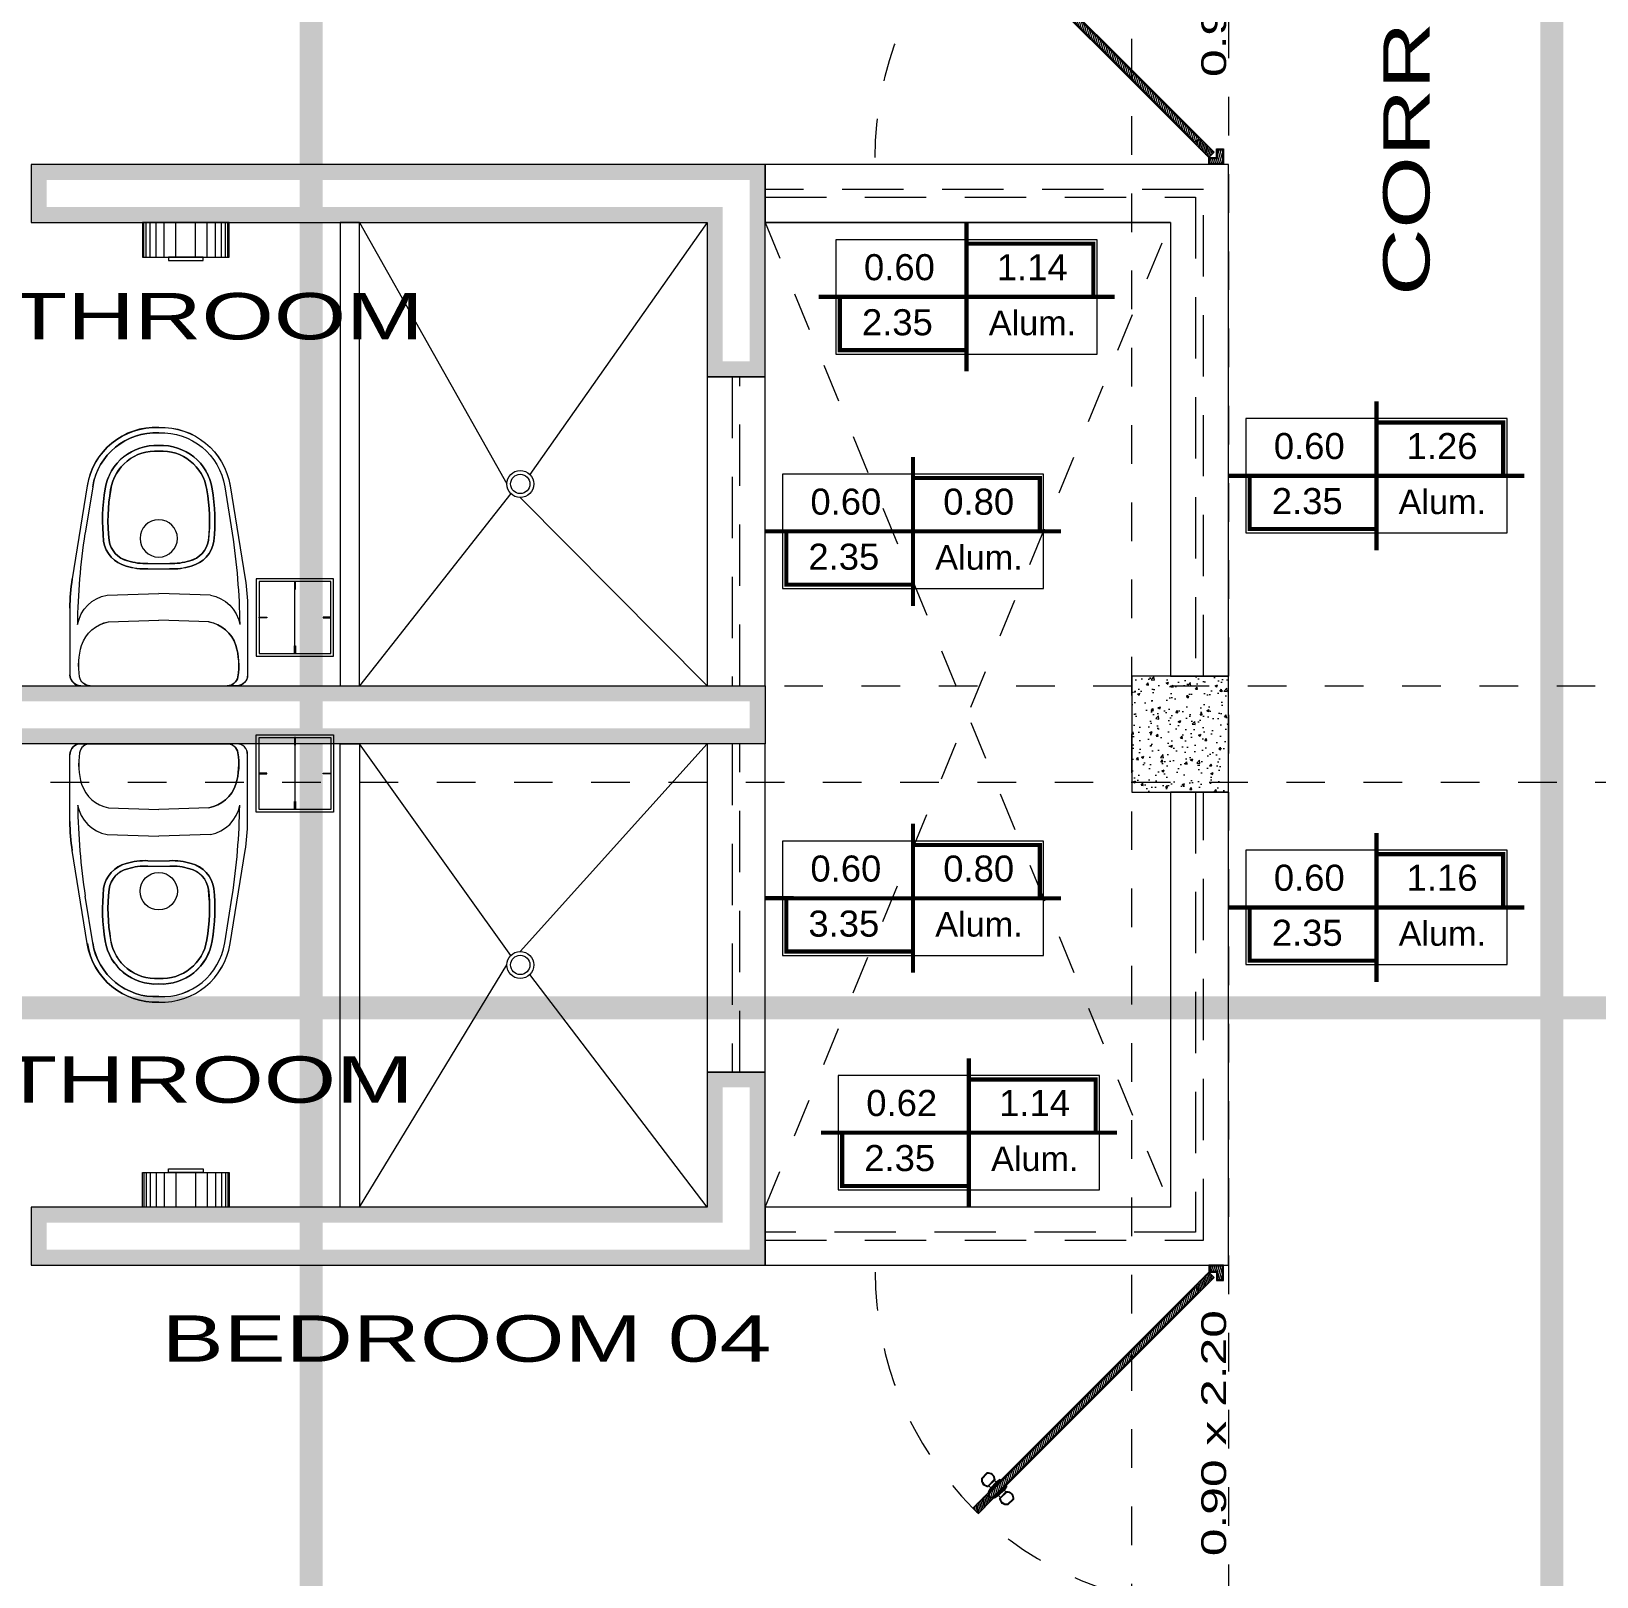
# Model space of a CAD drawing. Header units: millimetres. Extents: x 1555 to 3397, y 790 to 1592.
# Drawn here: x 1671.093 to 1675.147, y 802.652 to 806.653 of the extents above; entities that cross this region are included whole.
import ezdxf
from ezdxf.enums import TextEntityAlignment as Align

# ---------------------------------------------------------------- set-up
doc = ezdxf.new("R2010")
doc.units = ezdxf.units.MM
for name, pattern in [('ACAD_ISO10W100', [18.5, 12, -3, 0.5, -3]), ('DASHDOT', [1, 0.5, -0.25, 0, -0.25]), ('HIDDEN2', [4.7625, 3.175, -1.5875]), ('RAYITAS', [0.375, 0.25, -0.125])]:
    doc.linetypes.add(name, pattern=pattern)
doc.layers.get('0').update_dxf_attribs({"lineweight": 5})
for name, color, linetype, lineweight in [('0-Columna', 253, 'Continuous', 13), ('0-Hach de Muro Alto', 145, 'Continuous', 5), ('0-Muro Alto', 145, 'Continuous', 5), ('1 simbolos', 250, 'Continuous', 9), ('PROYECCION', 147, 'RAYITAS', 9), ('PROYECCIONES', 9, 'Continuous', 5), ('PUERTAS', 57, 'Continuous', 9), ('SIMBOLO CORTES', 10, 'DASHDOT', 5), ('TEXT2', 7, 'Continuous', 9), ('TEXTURAS ACHURADOS', 47, 'Continuous', 5), ('ventana alta', 141, 'HIDDEN2', 18)]:
    doc.layers.add(name, color=color, linetype=linetype, lineweight=lineweight)
for name, color, linetype, lineweight, true_color in [('1 numeracion puertas ventanas', 7, 'Continuous', 9, 0x504a45), ('APARATOS-SANITARIOS-02', 7, 'Continuous', 13, 0x474e45), ('PISO', 7, 'Continuous', 9, 0x919479), ('PROYECCION DE VIGA', 7, 'HIDDEN2', 9, 0xd4bc9d), ('RELLENO DE MURO CORTE', 7, 'Continuous', 5, 0x5b605f)]:
    doc.layers.add(name, color=color, linetype=linetype, lineweight=lineweight, true_color=true_color)
doc.styles.add('PEQUEÑO', font='sanss___.ttf', dxfattribs={"height": 0.075})
doc.styles.add('TEX-10', font='swissel.ttf', dxfattribs={"height": 0.1})
doc.styles.add('TEXTO-AMBIENTES', font='GOTHIC.TTF', dxfattribs={"width": 1.5, "height": 0.125})

# ---------------------------------------------------------------- blocks, each defined once
blk = doc.blocks.new('PAPELERA')
at = {"layer": 'APARATOS-SANITARIOS-02'}
for p, q in [((0, 0.1125), (0, -0.1125)), ((0.09, 0.1125), (0, 0.1125)), ((0.09, -0.1125), (0.09, 0.1125)), ((0.099, 0.045), (0.09, 0.045)), ((0.099, -0.045), (0.099, 0.045)), ((0.09, -0.045), (0.099, -0.045)), ((0, -0.1125), (0.09, -0.1125))]:
    blk.add_line(p, q, dxfattribs=at)
at = {"layer": 'PROYECCIONES'}
for p, q in [((0.09, 0.1089), (0, 0.1089)), ((0.09, 0.1025), (0, 0.1025)), ((0.09, 0.0926), (0, 0.0926)), ((0.09, 0.0771), (0, 0.0771)), ((0.09, 0.0558), (0, 0.0558)), ((0.09, 0.045), (0.09, -0.045)), ((0.09, 0.0256), (0, 0.0256)), ((0.09, -0.0256), (0, -0.0256)), ((0.09, -0.0558), (0, -0.0558)), ((0.09, -0.0771), (0, -0.0771)), ((0.09, -0.0926), (0, -0.0926)), ((0.09, -0.1025), (0, -0.1025)), ((0.09, -0.1089), (0, -0.1089))]:
    blk.add_line(p, q, dxfattribs=at)
blk = doc.blocks.new('A$C16A53140')
at = {"layer": 'APARATOS-SANITARIOS-02'}
for p, q in [((-0.2054, 0.5378), (-0.181, 0.5378)), ((-0.181, 0.5378), (0.1737, 0.5378)), ((-0.181, 0.5378), (0.1737, 0.5378)), ((0.1981, 0.5378), (0.1737, 0.5378)), ((-0.2337, 0.3363), (-0.2337, 0.5095)), ((0.2263, 0.3363), (0.2263, 0.5095)), ((-0.1336, 0.3721), (-0.0037, 0.3676)), ((0.1263, 0.3721), (-0.0037, 0.3676)), ((-0.1375, 0.303), (-0.0037, 0.2984)), ((0.1302, 0.303), (-0.0037, 0.2984)), ((-0.1886, 0.0203), (-0.2276, 0.261)), ((0.1812, 0.0203), (0.2203, 0.261)), ((-0.0321, 0.2209), (0.0248, 0.2209)), ((-0.0318, 0.235), (-0.0037, 0.235)), ((-0.0037, 0.235), (0.0245, 0.235)), ((-0.1746, 0.0225), (-0.1941, 0.1429)), ((0.1673, 0.0225), (0.1868, 0.1429))]:
    blk.add_line(p, q, dxfattribs=at)
for points in [[(-0.0037, -0.1312, -0.382405), (-0.1886, 0.0203), (-0.2276, 0.261, -0.040213), (-0.2337, 0.3363), (-0.2337, 0.5095, -0.414214), (-0.2054, 0.5378), (-0.181, 0.5378)], [(-0.181, 0.5378, 0.364314), (-0.2088, 0.5144, 0.112271), (-0.2033, 0.433, 0.278416), (-0.1336, 0.3721), (-0.0037, 0.3676)], [(-0.0037, -0.1312, 0.382405), (0.1812, 0.0203), (0.2203, 0.261, 0.040213), (0.2263, 0.3363), (0.2263, 0.5095, 0.414214), (0.1981, 0.5378), (0.1737, 0.5378)], [(0.1737, 0.5378, -0.364314), (0.2015, 0.5144, -0.112271), (0.196, 0.433, -0.278416), (0.1263, 0.3721), (-0.0037, 0.3676)], [(-0.0037, -0.117, -0.383569), (-0.1746, 0.0225), (-0.1941, 0.1429)], [(-0.0037, -0.117, 0.383569), (0.1673, 0.0225), (0.1868, 0.1429)]]:
    blk.add_lwpolyline(points, format="xyb", dxfattribs=at)
for points in [[(-0.1375, 0.303), (-0.0037, 0.2984)], [(0.1302, 0.303), (-0.0037, 0.2984)]]:
    blk.add_lwpolyline(points, dxfattribs=at)
for points in [[(-0.0037, -0.0842, -0.3863), (-0.1421, 0.0275, -0.069564), (-0.1464, 0.1631, -0.301962), (-0.0877, 0.2276, -0.087243), (-0.0318, 0.235), (-0.0037, 0.235), (0.0245, 0.235, -0.087243), (0.0804, 0.2276, -0.301962), (0.1391, 0.1631, -0.069564), (0.1348, 0.0275, -0.3863)], [(-0.0037, -0.07, -0.388576), (-0.1281, 0.0298, -0.069453), (-0.1324, 0.1613, -0.302408), (-0.0838, 0.2141, -0.08847), (-0.0321, 0.2209), (0.0248, 0.2209, -0.08847), (0.0765, 0.2141, -0.302408), (0.1251, 0.1613, -0.069453), (0.1208, 0.0298, -0.388576)]]:
    blk.add_lwpolyline(points, format="xyb", close=True, dxfattribs=at)
blk.add_circle((-0.0037, 0.1561), 0.0484, dxfattribs=at)
blk.add_circle((-0.0037, 0.1561), 0.0484, dxfattribs=at)
for centre, radius, start, end in [((-0.2054, 0.5095), 0.0282, 90, 180), ((-0.181, 0.5095), 0.0282, 90, 170.0695), ((0.1737, 0.5095), 0.0282, 9.9305, 90), ((0.1981, 0.5095), 0.0282, 0, 90), ((-0.0271, 0.4858), 0.1839, 171.0536, 196.677), ((0.0198, 0.4858), 0.1839, 343.323, 8.9464), ((-0.118, 0.4603), 0.0896, 197.721, 259.9531), ((0.1106, 0.4603), 0.0896, 280.0469, 342.279), ((-0.1213, 0.3954), 0.0938, 190.1726, 260.0286), ((1.5761, 0.4075), 1.7899, 180.9172, 188.4996), ((-0.1213, 0.3954), 0.0938, 190.1726, 260.0286), ((1.5761, 0.4075), 1.7899, 180.9172, 188.4996), ((0.114, 0.3954), 0.0938, 279.9714, 349.8274), ((0.114, 0.3954), 0.0938, 279.9714, 349.8274), ((-1.5835, 0.4075), 1.7899, 351.5004, 359.0828), ((-1.5835, 0.4075), 1.7899, 351.5004, 359.0828), ((0.2368, 0.3363), 0.4704, 180, 189.2113), ((-0.2441, 0.3363), 0.4704, 350.7887, 0), ((-0.0685, 0.1512), 0.0788, 104.1018, 171.3111), ((-0.0685, 0.1512), 0.0647, 103.7408, 171.0438), ((-0.0387, 0.0724), 0.1628, 87.5575, 107.5015), ((-0.0387, 0.0724), 0.1487, 87.4441, 107.6672), ((0.0314, 0.0724), 0.1628, 72.4985, 92.4425), ((0.0314, 0.0724), 0.1487, 72.3328, 92.5559), ((0.0612, 0.1512), 0.0647, 8.9562, 76.2592), ((0.0612, 0.1512), 0.0788, 8.6889, 75.8982), ((0.3405, 0.1108), 0.4897, 173.8689, 189.7863), ((-0.3479, 0.1108), 0.4897, 350.2137, 6.1311), ((0.3405, 0.1108), 0.4756, 173.9085, 189.8005), ((-0.3479, 0.1108), 0.4756, 350.1995, 6.0915), ((-0.0115, 0.0478), 0.1791, 188.8141, 272.5226), ((-0.0115, 0.0478), 0.165, 188.7975, 272.7385), ((-0.0114, 0.0479), 0.1323, 188.848, 273.3342), ((-0.0114, 0.0479), 0.1182, 188.7932, 273.7329), ((0.004, 0.0479), 0.1182, 266.2671, 351.2068), ((0.004, 0.0479), 0.1323, 266.6658, 351.152), ((0.0042, 0.0478), 0.165, 267.2615, 351.2025), ((0.0042, 0.0478), 0.1791, 267.4774, 351.1859)]:
    blk.add_arc(centre, radius, start, end, dxfattribs=at)
blk = doc.blocks.new('A$C4689712F')
at = {"layer": 'RELLENO DE MURO CORTE'}
h = blk.add_hatch(dxfattribs=at)
h.set_pattern_fill('_USER', color=256, scale=0.004, angle=195, style=0, pattern_type=0)
h.set_pattern_definition([(195, (-171.6748232, -35.353283), (0.00103527618, -0.003863703305), [])])
h.paths.add_polyline_path([(0.4187, 0.0546), (0.4045, 0.0404), (0.4399, 0.0051), (0.454, 0.0192)])
edge = h.paths.add_edge_path()
edge.add_arc((0.454, 0.0192), 0.864, 135.6632, 136.3264)
edge.add_line((-0.1709, 0.6158), (-0.1357, 0.5806))
edge.add_line((-0.1357, 0.5806), (-0.1215, 0.5948))
edge.add_line((-0.1215, 0.5948), (-0.1569, 0.6301))
edge.add_line((-0.1569, 0.6301), (-0.164, 0.623))
h = blk.add_hatch(dxfattribs=at)
h.set_pattern_fill('_USER', color=256, scale=0.005, angle=195, style=0, pattern_type=0)
h.set_pattern_definition([(195, (-171.674823, -35.353283), (0.00129409523, -0.00482962913), [])])
h.paths.add_polyline_path([(-0.1215, 0.5905), (-0.1314, 0.5806), (0.4045, 0.0447), (0.4144, 0.0546)])
h = blk.add_hatch(dxfattribs=at)
h.set_pattern_fill('_USER', color=256, scale=0.005, angle=195, style=0, pattern_type=0)
h.set_pattern_definition([(195, (-171.667752, -35.346212), (0.00129409523, -0.00482962913), [])])
h.paths.add_polyline_path([(0.4695, 0.0167), (0.4565, 0.0167), (0.4565, -0.0033), (0.4345, -0.0033), (0.4345, -0.0163), (0.4695, -0.0163)])
h.paths.add_polyline_path([(-0.4255, 0.0167), (-0.4125, 0.0167), (-0.4125, -0.0033), (-0.3905, -0.0033), (-0.3905, -0.0163), (-0.4255, -0.0163)])
at = {"layer": 'PUERTAS', "linetype": 'HIDDEN2', "ltscale": 0.012}
blk.add_lwpolyline([(0.454, 0.8832, 0.414214), (-0.41, 0.0192), (-0.41, -0.0008), (-0.41, -0.0008)], format="xyb", dxfattribs=at)
at = {"layer": 'PUERTAS'}
for points in [[(-0.0801, 0.6078, 0.478386), (-0.1011, 0.59), (-0.0839, 0.5727, 0.478386), (-0.066, 0.5938)], [(-0.1487, 0.5392, -0.478386), (-0.1309, 0.5602), (-0.1137, 0.543, -0.478386), (-0.1347, 0.5251)]]:
    blk.add_lwpolyline(points, format="xyb", close=True, dxfattribs=at)
for points in [[(-0.1215, 0.5948), (-0.1357, 0.5806), (0.4045, 0.0404), (0.4187, 0.0546)], [(-0.1001, 0.5425), (-0.1314, 0.5738), (-0.1301, 0.5751), (-0.0988, 0.5438)], [(-0.1254, 0.5641), (-0.1314, 0.5738), (-0.1001, 0.5425), (-0.1098, 0.5485)], [(-0.0834, 0.5591), (-0.1147, 0.5904), (-0.116, 0.5892), (-0.0847, 0.5579)], [(-0.105, 0.5845), (-0.1147, 0.5904), (-0.0834, 0.5591), (-0.0894, 0.5689)], [(-0.0853, 0.5742), (-0.0997, 0.5886), (-0.1044, 0.5839), (-0.09, 0.5695)], [(-0.1151, 0.5444), (-0.1295, 0.5588), (-0.1248, 0.5635), (-0.1104, 0.5491)], [(-0.428, 0.0192), (-0.41, 0.0192), (-0.41, -0.0008), (-0.388, -0.0008), (-0.388, -0.0188), (-0.428, -0.0188)], [(0.472, 0.0192), (0.454, 0.0192), (0.454, -0.0008), (0.432, -0.0008), (0.432, -0.0188), (0.472, -0.0188)]]:
    blk.add_lwpolyline(points, close=True, dxfattribs=at)
at = {"layer": 'RELLENO DE MURO CORTE'}
for points in [[(-0.1569, 0.6301), (-0.164, 0.623, 0.002894), (-0.1709, 0.6158), (-0.1357, 0.5806), (-0.1215, 0.5948)], [(-0.081, 0.6062, 0.455015), (-0.0993, 0.5907), (-0.0831, 0.5745, 0.455015), (-0.0677, 0.5929)], [(-0.1471, 0.54, -0.455015), (-0.1316, 0.5584), (-0.1154, 0.5422, -0.455015), (-0.1338, 0.5268)]]:
    blk.add_lwpolyline(points, format="xyb", close=True, dxfattribs=at)
for points in [[(-0.1215, 0.5905), (-0.1314, 0.5806), (0.4045, 0.0447), (0.4144, 0.0546)], [(0.4187, 0.0546), (0.4045, 0.0404), (0.4399, 0.0051), (0.454, 0.0192)], [(-0.4255, 0.0167), (-0.4125, 0.0167), (-0.4125, -0.0033), (-0.3905, -0.0033), (-0.3905, -0.0163), (-0.4255, -0.0163)], [(0.4695, 0.0167), (0.4565, 0.0167), (0.4565, -0.0033), (0.4345, -0.0033), (0.4345, -0.0163), (0.4695, -0.0163)]]:
    blk.add_lwpolyline(points, close=True, dxfattribs=at)
blk = doc.blocks.new('TACHO DE BASURA')
blk.add_line((300.6657, 262.6023), (300.6657, 262.7483))
for points in [[(300.5657, 262.7753), (300.7657, 262.7753), (300.7657, 262.5753), (300.5657, 262.5753)], [(300.5727, 262.7683), (300.7587, 262.7683), (300.7587, 262.5823), (300.5727, 262.5823)], [(300.6669, 262.7683), (300.6669, 262.7483), (300.6646, 262.7483), (300.6646, 262.7683)], [(300.5727, 262.6765), (300.5927, 262.6765), (300.5927, 262.6742), (300.5727, 262.6742)], [(300.7587, 262.6765), (300.7387, 262.6765), (300.7387, 262.6742), (300.7587, 262.6742)], [(300.6669, 262.5823), (300.6669, 262.6023), (300.6646, 262.6023), (300.6646, 262.5823)]]:
    blk.add_lwpolyline(points, close=True)
blk = doc.blocks.new('TipoVentana')
for p, q in [((0, -0.35), (0, 0)), ((-0.4, -0.175), (0.4, -0.175))]:
    blk.add_line(p, q)
blk.add_lwpolyline([(-0.4, -0.35), (0.4, -0.35), (0.4, 0), (-0.4, 0)], close=True)
at = {"style": 'PEQUEÑO'}
for tag, p in [('TIPO', (-0.1961, -0.1305)), ('ANCHO', (-0.2007, -0.2968))]:
    blk.add_attdef(tag, text='', height=0.075, dxfattribs=at).set_placement(p, align=Align.CENTER)
at = {"style": 'PEQUEÑO', "flags": 4}
for tag, p in [('ALFEIZ.', (0.2062, -0.1281)), ('ALTO', (0.1993, -0.2968))]:
    blk.add_attdef(tag, text='', height=0.075, dxfattribs=at).set_placement(p, align=Align.CENTER)

msp = doc.modelspace()

# ---------------------------------------------------------------- hatches: boundary and pattern name
at = {"layer": 'TEXTURAS ACHURADOS'}
h = msp.add_hatch(dxfattribs=at)
h.set_pattern_fill('CONCRET3', color=256, scale=0.00882, angle=360, pattern_type=2)
h.set_pattern_definition([(50, (1719.758065, 773.084366), (0.06326235, -0.00553474), [0.006615, -0.072765]), (355, (1719.758065, 773.084366), (-0.01223787, 0.066343346), [0.005292, -0.058212]), (100.4514, (1719.763336, 773.083904), (0.05102453, 0.06080857), [0.005621885, -0.061840734]), (46.1842, (1719.758065, 773.102006), (0.09413066, -0.01459878), [0.0099225, -0.1091475]), (96.6356, (1719.76591, 773.10079), (0.08243725, 0.0859172), [0.00843283, -0.09276109]), (351.1842, (1719.75806, 773.10201), (0.08243718, 0.08591726), [0.007938, -0.087318]), (21, (1719.766885, 773.097596), (0.0526472, -0.035510986), [0.006615, -0.072765]), (326, (1719.766885, 773.097596), (0.02146041, 0.063958234), [0.005292, -0.058212]), (71.4514, (1719.77127, 773.094636), (0.074107636, 0.02844719), [0.005621885, -0.061840734]), (37.5, (1719.758065, 773.084366), (0.001072499, 0.029361238), [0, -0.0575064, 0, -0.059094, 0, -0.0584325]), (7.5, (1719.758065, 773.084366), (0.023202733, 0.034787113), [0, -0.0336924, 0, -0.0561834, 0, -0.0222705]), (327.5, (1719.738396, 773.084366), (0.047083139, -0.00198934), [0, -0.02205, 0, -0.068796, 0, -0.091287]), (317.5, (1719.729576, 773.084366), (0.05143702, 0.00882926), [0, -0.028665, 0, -0.0456876, 0, -0.064827])])
h.paths.add_polyline_path([(1673.94335, 804.98322), (1674.19335, 804.98322), (1674.19335, 804.68322), (1673.94335, 804.68322)])

# ---------------------------------------------------------------- linework, layer by layer
at = {"layer": '0-Columna'}
msp.add_lwpolyline([(1674.19335, 804.98322), (1673.94335, 804.98322), (1673.94335, 804.68322), (1674.19335, 804.68322)], close=True, dxfattribs=at)
at = {"layer": '0-Hach de Muro Alto', "const_width": 0.04}
for points in [[(1672.97335, 806.28822), (1671.11335, 806.28822), (1671.11335, 806.17822), (1672.86335, 806.17822), (1672.86335, 805.77822), (1672.97335, 805.77822)], [(1670.51335, 804.93822), (1672.97335, 804.93822), (1672.97335, 804.82822), (1670.51335, 804.82822)], [(1672.97335, 803.60822), (1672.97335, 803.93822), (1672.86335, 803.93822), (1672.86335, 803.58822), (1671.11335, 803.58822), (1671.11335, 803.47822), (1672.97335, 803.47822)]]:
    msp.add_lwpolyline(points, close=True, dxfattribs=at)
at = {"layer": '0-Muro Alto'}
for p, q in [((1674.04335, 806.15822), (1672.99335, 806.15822)), ((1674.04335, 803.60822), (1672.99335, 803.60822))]:
    msp.add_line(p, q, dxfattribs=at)
for points in [[(1672.99335, 806.30822), (1671.09335, 806.30822), (1671.09335, 806.15822), (1672.84335, 806.15822), (1672.84335, 805.75822), (1672.99335, 805.75822)], [(1674.19335, 806.30822), (1672.99335, 806.30822), (1672.99335, 806.15822), (1674.04335, 806.15822), (1674.04335, 804.98322), (1674.19335, 804.98322)], [(1671.94335, 806.15822), (1671.89335, 806.15822), (1671.89335, 804.95822), (1671.94335, 804.95822)], [(1672.99335, 805.75822), (1672.84335, 805.75822), (1672.84335, 804.95822), (1672.99335, 804.95822)], [(1670.49335, 804.95822), (1672.99335, 804.95822), (1672.99335, 804.80822), (1670.49335, 804.80822)], [(1671.94335, 803.60822), (1671.89335, 803.60822), (1671.89335, 804.80822), (1671.94335, 804.80822)], [(1672.99335, 804.80822), (1672.84335, 804.80822), (1672.84335, 803.95822), (1672.99335, 803.95822)], [(1674.19335, 804.68322), (1674.04335, 804.68322), (1674.04335, 803.60822), (1672.99335, 803.60822), (1672.99335, 803.45822), (1674.19335, 803.45822)], [(1672.99335, 803.60822), (1672.99335, 803.95822), (1672.84335, 803.95822), (1672.84335, 803.60822), (1671.09335, 803.60822), (1671.09335, 803.45822), (1672.99335, 803.45822)]]:
    msp.add_lwpolyline(points, close=True, dxfattribs=at)
at = {"layer": '1 numeracion puertas ventanas', "linetype": 'Continuous', "const_width": 0.0108}
for points in [[(1673.51515, 805.77231), (1673.51515, 806.15822)], [(1673.51515, 806.10322), (1673.84333, 806.10322), (1673.84333, 805.96527)], [(1673.13197, 805.96529), (1673.89833, 805.96527)], [(1673.51515, 805.82731), (1673.18697, 805.82731), (1673.18697, 805.96529)], [(1674.57653, 805.30916), (1674.57653, 805.69507)], [(1674.57653, 805.64007), (1674.90471, 805.64007), (1674.90471, 805.50212)], [(1673.37653, 805.16524), (1673.37653, 805.55115)], [(1673.37653, 805.49615), (1673.70471, 805.49615), (1673.70471, 805.3582)], [(1674.19335, 805.50214), (1674.95971, 805.50212)], [(1674.57653, 805.36416), (1674.24835, 805.36416), (1674.24835, 805.50214)], [(1672.99335, 805.35822), (1673.75971, 805.3582)], [(1673.37653, 805.22024), (1673.04835, 805.22024), (1673.04835, 805.35822)], [(1673.37653, 804.21524), (1673.37653, 804.60115)], [(1674.57653, 804.19146), (1674.57653, 804.57736)], [(1673.37653, 804.54615), (1673.70471, 804.54615), (1673.70471, 804.4082)], [(1674.57653, 804.52236), (1674.90471, 804.52236), (1674.90471, 804.38441)], [(1672.99335, 804.40822), (1673.75971, 804.4082)], [(1673.37653, 804.27024), (1673.04835, 804.27024), (1673.04835, 804.40822)], [(1674.19335, 804.38443), (1674.95971, 804.38441)], [(1674.57653, 804.24646), (1674.24835, 804.24646), (1674.24835, 804.38443)], [(1673.52116, 803.60822), (1673.52116, 803.99413)], [(1673.52116, 803.93913), (1673.84934, 803.93913), (1673.84934, 803.80117)], [(1673.13798, 803.8012), (1673.90434, 803.80118)], [(1673.52116, 803.66322), (1673.19298, 803.66322), (1673.19298, 803.8012)]]:
    msp.add_lwpolyline(points, dxfattribs=at)
at = {"layer": 'PISO', "ltscale": 0.05}
for p, q in [((1671.94335, 806.15822), (1672.32446, 805.48088)), ((1672.84335, 806.15822), (1672.38421, 805.50563)), ((1672.33471, 805.45613), (1671.94335, 804.95822)), ((1672.84335, 804.95822), (1672.35946, 805.44588)), ((1672.33471, 804.26031), (1671.94335, 804.80822)), ((1672.84335, 804.80822), (1672.35946, 804.27056)), ((1671.94335, 803.60822), (1672.32446, 804.23556)), ((1672.84335, 803.60822), (1672.38421, 804.21081))]:
    msp.add_line(p, q, dxfattribs=at)
for centre, radius in [((1672.35946, 805.48088), 0.035), ((1672.35946, 805.48088), 0.025), ((1672.35946, 804.23556), 0.035), ((1672.35946, 804.23556), 0.025)]:
    msp.add_circle(centre, radius, dxfattribs=at)
at = {"layer": 'PROYECCION', "linetype": 'HIDDEN2', "ltscale": 0.02}
for p, q in [((1672.99335, 803.60822), (1674.04335, 806.15822)), ((1672.99335, 806.15822), (1674.04335, 803.60822))]:
    msp.add_line(p, q, dxfattribs=at)
at = {"layer": 'PROYECCION DE VIGA', "linetype": 'HIDDEN2', "ltscale": 0.03}
for points in [[(1673.94335, 811.88322), (1674.19335, 811.88322), (1674.19335, 800.33322), (1673.94335, 800.33322)], [(1670.24335, 804.95822), (1679.24335, 804.95822), (1679.24335, 804.70822), (1670.24335, 804.70822)]]:
    msp.add_lwpolyline(points, close=True, dxfattribs=at)
at = {"layer": 'SIMBOLO CORTES', "linetype": 'ACAD_ISO10W100', "ltscale": 0.07, "const_width": 0.05972}
for points in [[(1674.35329, 819.62373), (1675.03085, 819.62373), (1675.03085, 799.03325), (1674.35534, 799.03325)], [(1671.31835, 819.37395), (1671.81835, 819.37395), (1671.81835, 799.03325), (1671.31835, 799.03325)], [(1641.12349, 804.47457), (1641.12349, 804.12457), (1681.42245, 804.12457), (1681.42245, 804.47457)]]:
    msp.add_lwpolyline(points, dxfattribs=at)
at = {"layer": 'ventana alta', "ltscale": 0.05}
for points in [[(1674.12835, 806.24322), (1672.99335, 806.24322), (1672.99335, 806.22322), (1674.10835, 806.22322), (1674.10835, 804.98322), (1674.12835, 804.98322)], [(1672.92835, 805.75822), (1672.90835, 805.75822), (1672.90835, 804.95822), (1672.92835, 804.95822)], [(1672.92835, 804.80822), (1672.90835, 804.80822), (1672.90835, 803.95822), (1672.92835, 803.95822)], [(1674.12835, 804.68322), (1674.10835, 804.68322), (1674.10835, 803.54322), (1672.99335, 803.54322), (1672.99335, 803.52322), (1674.12835, 803.52322)]]:
    msp.add_lwpolyline(points, close=True, dxfattribs=at)

# ---------------------------------------------------------------- block references
at = {"layer": '1 simbolos', "linetype": 'Continuous'}
ref = msp.add_blockref('TipoVentana', (1673.51515, 805.81731), dxfattribs=dict(at, xscale=0.8454515097599824, yscale=0.8454515097599824, zscale=0.8454515097599824, rotation=180))
ref.add_attrib('ALFEIZ.', '2.35', dxfattribs={"layer": '0', "height": 0.0675, "style": 'TEX-10', "flags": 4}).set_placement((1673.33602, 805.8659), align=Align.CENTER)
ref.add_attrib('TIPO', 'Alum.', dxfattribs={"layer": '0', "height": 0.063409, "style": 'PEQUEÑO'}).set_placement((1673.68591, 805.86611), align=Align.CENTER)
ref.add_attrib('ANCHO', '1.14', dxfattribs={"layer": '0', "height": 0.0675, "style": 'TEX-10'}).set_placement((1673.68521, 806.00838), align=Align.CENTER)
ref.add_attrib('ALTO', '0.60', dxfattribs={"layer": '0', "height": 0.0675, "style": 'TEX-10', "flags": 4}).set_placement((1673.34127, 806.00847), align=Align.CENTER)
ref = msp.add_blockref('TipoVentana', (1674.57653, 805.35416), dxfattribs=dict(at, xscale=0.8454515097599824, yscale=0.8454515097599824, zscale=0.8454515097599824, rotation=180))
ref.add_attrib('ALFEIZ.', '2.35', dxfattribs={"layer": '0', "height": 0.0675, "style": 'TEX-10', "flags": 4}).set_placement((1674.39739, 805.40275), align=Align.CENTER)
ref.add_attrib('TIPO', 'Alum.', dxfattribs={"layer": '0', "height": 0.063409, "style": 'PEQUEÑO'}).set_placement((1674.74728, 805.40296), align=Align.CENTER)
ref.add_attrib('ANCHO', '1.26', dxfattribs={"layer": '0', "height": 0.0675, "style": 'TEX-10'}).set_placement((1674.74658, 805.54524), align=Align.CENTER)
ref.add_attrib('ALTO', '0.60', dxfattribs={"layer": '0', "height": 0.0675, "style": 'TEX-10', "flags": 4}).set_placement((1674.40265, 805.54532), align=Align.CENTER)
ref = msp.add_blockref('TipoVentana', (1673.37653, 805.21024), dxfattribs=dict(at, xscale=0.8454515097599824, yscale=0.8454515097599824, zscale=0.8454515097599824, rotation=180))
ref.add_attrib('ALFEIZ.', '2.35', dxfattribs={"layer": '0', "height": 0.0675, "style": 'TEX-10', "flags": 4}).set_placement((1673.19739, 805.25883), align=Align.CENTER)
ref.add_attrib('TIPO', 'Alum.', dxfattribs={"layer": '0', "height": 0.063409, "style": 'PEQUEÑO'}).set_placement((1673.54728, 805.25904), align=Align.CENTER)
ref.add_attrib('ANCHO', '0.80', dxfattribs={"layer": '0', "height": 0.0675, "style": 'TEX-10'}).set_placement((1673.54658, 805.40131), align=Align.CENTER)
ref.add_attrib('ALTO', '0.60', dxfattribs={"layer": '0', "height": 0.0675, "style": 'TEX-10', "flags": 4}).set_placement((1673.20265, 805.4014), align=Align.CENTER)
ref = msp.add_blockref('TipoVentana', (1673.37653, 804.26024), dxfattribs=dict(at, xscale=0.8454515097599824, yscale=0.8454515097599824, zscale=0.8454515097599824, rotation=180))
ref.add_attrib('ALFEIZ.', '3.35', dxfattribs={"layer": '0', "height": 0.0675, "style": 'TEX-10', "flags": 4}).set_placement((1673.19739, 804.30883), align=Align.CENTER)
ref.add_attrib('TIPO', 'Alum.', dxfattribs={"layer": '0', "height": 0.063409, "style": 'PEQUEÑO'}).set_placement((1673.54728, 804.30904), align=Align.CENTER)
ref.add_attrib('ANCHO', '0.80', dxfattribs={"layer": '0', "height": 0.0675, "style": 'TEX-10'}).set_placement((1673.54658, 804.45131), align=Align.CENTER)
ref.add_attrib('ALTO', '0.60', dxfattribs={"layer": '0', "height": 0.0675, "style": 'TEX-10', "flags": 4}).set_placement((1673.20265, 804.4514), align=Align.CENTER)
ref = msp.add_blockref('TipoVentana', (1674.57653, 804.23646), dxfattribs=dict(at, xscale=0.8454515097599824, yscale=0.8454515097599824, zscale=0.8454515097599824, rotation=180))
ref.add_attrib('ALFEIZ.', '2.35', dxfattribs={"layer": '0', "height": 0.0675, "style": 'TEX-10', "flags": 4}).set_placement((1674.39739, 804.28504), align=Align.CENTER)
ref.add_attrib('TIPO', 'Alum.', dxfattribs={"layer": '0', "height": 0.063409, "style": 'PEQUEÑO'}).set_placement((1674.74728, 804.28526), align=Align.CENTER)
ref.add_attrib('ANCHO', '1.16', dxfattribs={"layer": '0', "height": 0.0675, "style": 'TEX-10'}).set_placement((1674.74658, 804.42753), align=Align.CENTER)
ref.add_attrib('ALTO', '0.60', dxfattribs={"layer": '0', "height": 0.0675, "style": 'TEX-10', "flags": 4}).set_placement((1674.40265, 804.42762), align=Align.CENTER)
ref = msp.add_blockref('TipoVentana', (1673.52116, 803.65322), dxfattribs=dict(at, xscale=0.8454515097599824, yscale=0.8454515097599824, zscale=0.8454515097599824, rotation=180))
ref.add_attrib('ALFEIZ.', '2.35', dxfattribs={"layer": '0', "height": 0.0675, "style": 'TEX-10', "flags": 4}).set_placement((1673.34203, 803.70181), align=Align.CENTER)
ref.add_attrib('TIPO', 'Alum.', dxfattribs={"layer": '0', "height": 0.063409, "style": 'PEQUEÑO'}).set_placement((1673.69192, 803.70202), align=Align.CENTER)
ref.add_attrib('ANCHO', '1.14', dxfattribs={"layer": '0', "height": 0.0675, "style": 'TEX-10'}).set_placement((1673.69122, 803.84429), align=Align.CENTER)
ref.add_attrib('ALTO', '0.62', dxfattribs={"layer": '0', "height": 0.0675, "style": 'TEX-10', "flags": 4}).set_placement((1673.34728, 803.84438), align=Align.CENTER)
at = {"layer": 'APARATOS-SANITARIOS-02'}
for name, p, rotation in [('PAPELERA', (1671.49335, 806.15822), 270), ('TACHO DE BASURA', (1972.44171, 1067.40661), 180)]:
    msp.add_blockref(name, p, dxfattribs=dict(at, rotation=rotation))
at = {"layer": 'APARATOS-SANITARIOS-02', "xscale": -1}
for name, p, rotation in [('A$C16A53140', (1671.427, 805.49599), 180), ('PAPELERA', (1671.49335, 803.60822), 270)]:
    msp.add_blockref(name, p, dxfattribs=dict(at, rotation=rotation))
msp.add_blockref('TACHO DE BASURA', (1972.44171, 542.45983), dxfattribs=at)
at = {"layer": 'APARATOS-SANITARIOS-02'}
msp.add_blockref('A$C16A53140', (1671.427, 804.27045), dxfattribs=at)
at = {"layer": 'PUERTAS', "lineweight": -3, "xscale": -1, "rotation": 90}
msp.add_blockref('A$C4689712F', (1674.16156, 806.78023), dxfattribs=at)
at = {"layer": 'PUERTAS', "lineweight": -3, "rotation": 90}
msp.add_blockref('A$C4689712F', (1674.16156, 802.98621), dxfattribs=at)

# ---------------------------------------------------------------- texts
at = {"layer": 'TEXT2', "style": 'TEXTO-AMBIENTES', "width": 1.5}
for p in [(1674.15521, 806.85314), (1674.15521, 803.02326)]:
    msp.add_text('0.90 x 2.20', height=0.064189, rotation=90, dxfattribs=at).set_placement(p, align=Align.MIDDLE_CENTER)
at = {"layer": 'TEXT2', "insert": (1674.65488, 806.6235), "char_height": 0.12, "width": 1.9880209, "attachment_point": 5, "rotation": 90, "style": 'TEXTO-AMBIENTES'}
msp.add_mtext('\\A1;CORRIDOR', dxfattribs=at)
at = {"layer": 'TEXT2', "char_height": 0.12, "width": 1.9880209, "attachment_point": 5, "style": 'TEXTO-AMBIENTES'}
for s, insert in [('\\A1;BATHROOM', (1671.41379, 805.91443)), ('\\A1;BATHROOM', (1671.38765, 803.93782)), ('\\A1;BEDROOM 04', (1672.22029, 803.26736))]:
    msp.add_mtext(s, dxfattribs=dict(at, insert=insert))

doc.saveas('drawing.dxf')
